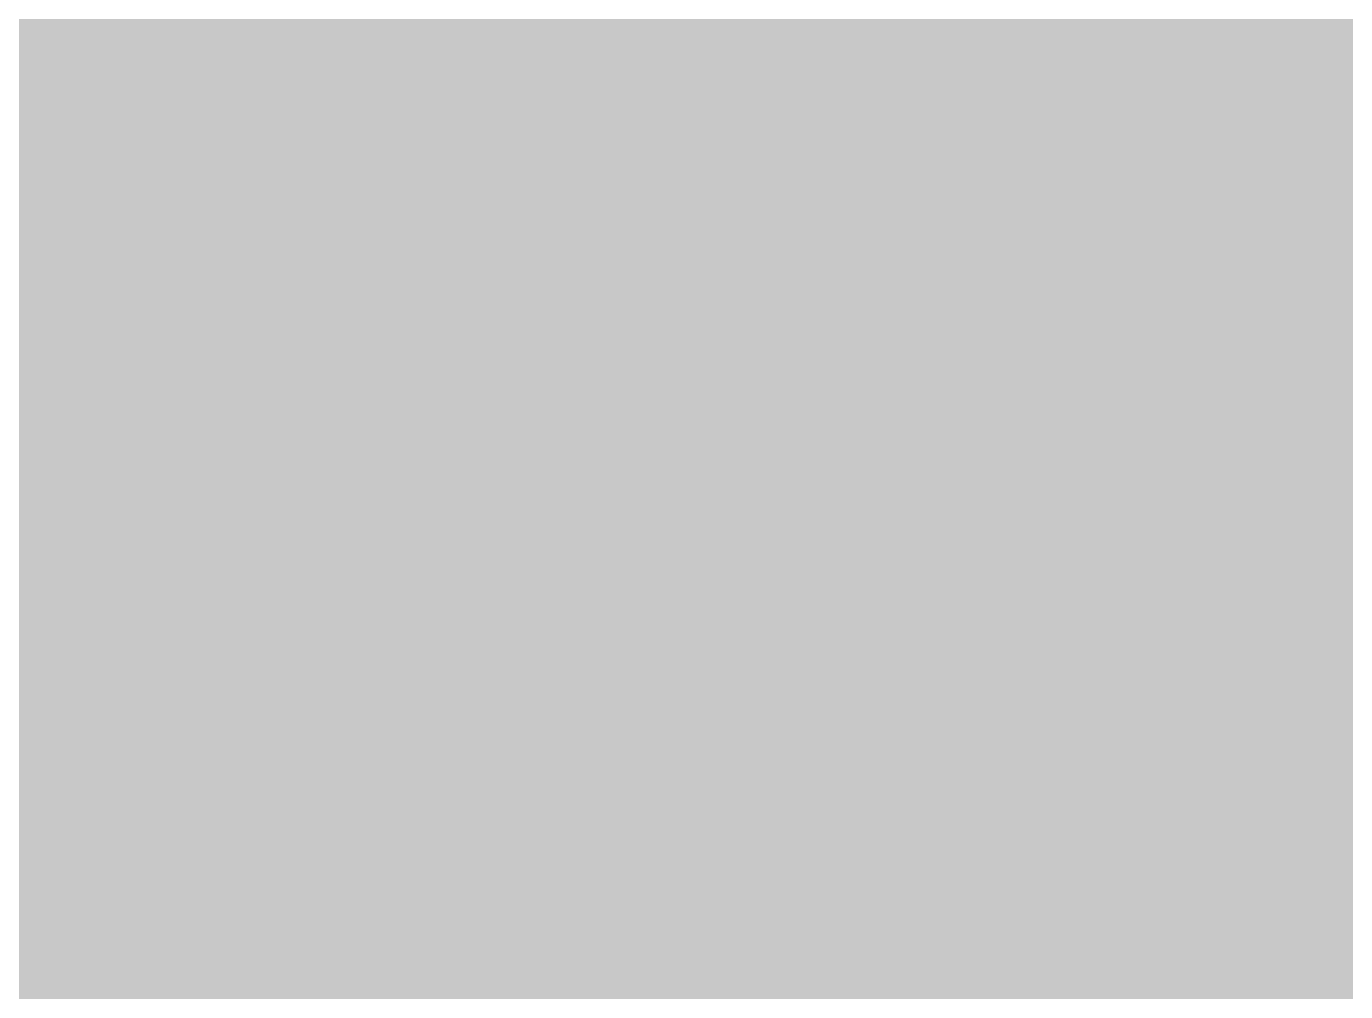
# Model space of a CAD drawing. Header units: inches. Extents: x 0 to 841, y 0 to 594.
# Drawn here: x 285.1802 to 285.6756, y 304.8258 to 305.188 of the extents above; entities that cross this region are included whole.
import ezdxf

# ---------------------------------------------------------------- set-up
doc = ezdxf.new("R2010")
doc.units = ezdxf.units.IN
doc.layers.add('Sheet', color=255, linetype='Continuous')

msp = doc.modelspace()

# ---------------------------------------------------------------- linework, layer by layer
at = {"layer": 'Sheet'}
for points in [[(350.00494, 319.99819, 0.7493, 0.7493, 0), (340.01122, 319.99819, 0.7493, 0.7493, 0), (340.01122, 304.99546, 0.7493, 0.7493, 0), (300.01386, 304.99546, 0.7493, 0.7493, 0), (285.01204, 304.99546, 0.7493, 0.7493, 0)], [(285.01204, 304.99546, 0.7493, 0.7493, 0), (285.01204, 309.99263, 0.7493, 0.7493, 0)], [(285.37137, 305.35481, 0.29972, 0.29972, 0), (285.3826, 305.33235, 0.29972, 0.29972, 0), (285.40505, 305.32112, 0.29972, 0.29972, 0), (285.41628, 305.29866, 0.29972, 0.29972, 0), (285.42751, 305.2762, 0.29972, 0.29972, 0), (285.44997, 305.25374, 0.29972, 0.29972, 0), (285.4612, 305.24251, 0.29972, 0.29972, 0), (285.47243, 305.22005, 0.29972, 0.29972, 0), (285.47243, 305.1976, 0.29972, 0.29972, 0), (285.48366, 305.17514, 0.29972, 0.29972, 0), (285.49489, 305.14145, 0.29972, 0.29972, 0), (285.50611, 305.11899, 0.29972, 0.29972, 0), (285.50611, 305.09653, 0.29972, 0.29972, 0), (285.50611, 305.07407, 0.29972, 0.29972, 0), (285.51734, 305.05161, 0.29972, 0.29972, 0), (285.51734, 305.01792, 0.29972, 0.29972, 0), (285.51734, 304.99546, 0.29972, 0.29972, 0)], [(285.37137, 305.35481, 0.29972, 0.29972, 0), (285.3826, 305.33235, 0.29972, 0.29972, 0), (285.40505, 305.32112, 0.29972, 0.29972, 0), (285.41628, 305.29866, 0.29972, 0.29972, 0), (285.42751, 305.2762, 0.29972, 0.29972, 0), (285.44997, 305.25374, 0.29972, 0.29972, 0), (285.4612, 305.24251, 0.29972, 0.29972, 0), (285.47243, 305.22005, 0.29972, 0.29972, 0), (285.47243, 305.1976, 0.29972, 0.29972, 0), (285.48366, 305.17514, 0.29972, 0.29972, 0), (285.49489, 305.14145, 0.29972, 0.29972, 0), (285.50611, 305.11899, 0.29972, 0.29972, 0), (285.50611, 305.09653, 0.29972, 0.29972, 0), (285.50611, 305.07407, 0.29972, 0.29972, 0), (285.51734, 305.05161, 0.29972, 0.29972, 0), (285.51734, 305.01792, 0.29972, 0.29972, 0), (285.51734, 304.99546, 0.29972, 0.29972, 0)], [(285.37137, 305.35481, 0.29972, 0.29972, 0), (285.3826, 305.33235, 0.29972, 0.29972, 0), (285.40505, 305.32112, 0.29972, 0.29972, 0), (285.41628, 305.29866, 0.29972, 0.29972, 0), (285.42751, 305.2762, 0.29972, 0.29972, 0), (285.44997, 305.25374, 0.29972, 0.29972, 0), (285.4612, 305.24251, 0.29972, 0.29972, 0), (285.47243, 305.22005, 0.29972, 0.29972, 0), (285.47243, 305.1976, 0.29972, 0.29972, 0), (285.48366, 305.17514, 0.29972, 0.29972, 0), (285.49489, 305.14145, 0.29972, 0.29972, 0), (285.50611, 305.11899, 0.29972, 0.29972, 0), (285.50611, 305.09653, 0.29972, 0.29972, 0), (285.50611, 305.07407, 0.29972, 0.29972, 0), (285.51734, 305.05161, 0.29972, 0.29972, 0), (285.51734, 305.01792, 0.29972, 0.29972, 0), (285.51734, 304.99546, 0.29972, 0.29972, 0)], [(285.37137, 305.35481, 0.29972, 0.29972, 0), (285.3826, 305.33235, 0.29972, 0.29972, 0), (285.40505, 305.32112, 0.29972, 0.29972, 0), (285.41628, 305.29866, 0.29972, 0.29972, 0), (285.42751, 305.2762, 0.29972, 0.29972, 0), (285.44997, 305.25374, 0.29972, 0.29972, 0), (285.4612, 305.24251, 0.29972, 0.29972, 0), (285.47243, 305.22005, 0.29972, 0.29972, 0), (285.47243, 305.1976, 0.29972, 0.29972, 0), (285.48366, 305.17514, 0.29972, 0.29972, 0), (285.49489, 305.14145, 0.29972, 0.29972, 0), (285.50611, 305.11899, 0.29972, 0.29972, 0), (285.50611, 305.09653, 0.29972, 0.29972, 0), (285.50611, 305.07407, 0.29972, 0.29972, 0), (285.51734, 305.05161, 0.29972, 0.29972, 0), (285.51734, 305.01792, 0.29972, 0.29972, 0), (285.51734, 304.99546, 0.29972, 0.29972, 0)], [(285.68578, 305.35481, 0.29972, 0.29972, 0), (285.69701, 305.32112, 0.29972, 0.29972, 0), (285.71946, 305.28743, 0.29972, 0.29972, 0), (285.73069, 305.25374, 0.29972, 0.29972, 0), (285.74192, 305.22005, 0.29972, 0.29972, 0), (285.75315, 305.18637, 0.29972, 0.29972, 0), (285.76438, 305.15268, 0.29972, 0.29972, 0), (285.76438, 305.10776, 0.29972, 0.29972, 0), (285.77561, 305.07407, 0.29972, 0.29972, 0), (285.77561, 305.02915, 0.29972, 0.29972, 0), (285.77561, 304.99546, 0.29972, 0.29972, 0)], [(285.68578, 305.35481, 0.29972, 0.29972, 0), (285.69701, 305.32112, 0.29972, 0.29972, 0), (285.71946, 305.28743, 0.29972, 0.29972, 0), (285.73069, 305.25374, 0.29972, 0.29972, 0), (285.74192, 305.22005, 0.29972, 0.29972, 0), (285.75315, 305.18637, 0.29972, 0.29972, 0), (285.76438, 305.15268, 0.29972, 0.29972, 0), (285.76438, 305.10776, 0.29972, 0.29972, 0), (285.77561, 305.07407, 0.29972, 0.29972, 0), (285.77561, 305.02915, 0.29972, 0.29972, 0), (285.77561, 304.99546, 0.29972, 0.29972, 0)], [(285.68578, 305.35481, 0.29972, 0.29972, 0), (285.69701, 305.32112, 0.29972, 0.29972, 0), (285.71946, 305.28743, 0.29972, 0.29972, 0), (285.73069, 305.25374, 0.29972, 0.29972, 0), (285.74192, 305.22005, 0.29972, 0.29972, 0), (285.75315, 305.18637, 0.29972, 0.29972, 0), (285.76438, 305.15268, 0.29972, 0.29972, 0), (285.76438, 305.10776, 0.29972, 0.29972, 0), (285.77561, 305.07407, 0.29972, 0.29972, 0), (285.77561, 305.02915, 0.29972, 0.29972, 0), (285.77561, 304.99546, 0.29972, 0.29972, 0)], [(285.68578, 305.35481, 0.29972, 0.29972, 0), (285.69701, 305.32112, 0.29972, 0.29972, 0), (285.71946, 305.28743, 0.29972, 0.29972, 0), (285.73069, 305.25374, 0.29972, 0.29972, 0), (285.74192, 305.22005, 0.29972, 0.29972, 0), (285.75315, 305.18637, 0.29972, 0.29972, 0), (285.76438, 305.15268, 0.29972, 0.29972, 0), (285.76438, 305.10776, 0.29972, 0.29972, 0), (285.77561, 305.07407, 0.29972, 0.29972, 0), (285.77561, 305.02915, 0.29972, 0.29972, 0), (285.77561, 304.99546, 0.29972, 0.29972, 0)], [(285.68578, 305.35481, 0.29972, 0.29972, 0), (285.69701, 305.32112, 0.29972, 0.29972, 0), (285.71946, 305.28743, 0.29972, 0.29972, 0), (285.73069, 305.25374, 0.29972, 0.29972, 0), (285.74192, 305.22005, 0.29972, 0.29972, 0), (285.75315, 305.18637, 0.29972, 0.29972, 0), (285.76438, 305.15268, 0.29972, 0.29972, 0), (285.76438, 305.10776, 0.29972, 0.29972, 0), (285.77561, 305.07407, 0.29972, 0.29972, 0), (285.77561, 305.02915, 0.29972, 0.29972, 0), (285.77561, 304.99546, 0.29972, 0.29972, 0)], [(285.68578, 305.35481, 0.29972, 0.29972, 0), (285.69701, 305.32112, 0.29972, 0.29972, 0), (285.71946, 305.28743, 0.29972, 0.29972, 0), (285.73069, 305.25374, 0.29972, 0.29972, 0), (285.74192, 305.22005, 0.29972, 0.29972, 0), (285.75315, 305.18637, 0.29972, 0.29972, 0), (285.76438, 305.15268, 0.29972, 0.29972, 0), (285.76438, 305.10776, 0.29972, 0.29972, 0), (285.77561, 305.07407, 0.29972, 0.29972, 0), (285.77561, 305.02915, 0.29972, 0.29972, 0), (285.77561, 304.99546, 0.29972, 0.29972, 0)], [(267.51741, 304.99546, 0.7493, 0.7493, 0), (285.01204, 304.99546, 0.7493, 0.7493, 0)], [(285.01204, 304.99546, 0.7493, 0.7493, 0), (285.01204, 299.49297, 0.7493, 0.7493, 0)], [(285.4612, 305.24251, 0.09906, 0.09906, 0), (285.47243, 305.22005, 0.09906, 0.09906, 0), (285.47243, 305.1976, 0.09906, 0.09906, 0), (285.48366, 305.17514, 0.09906, 0.09906, 0), (285.49489, 305.14145, 0.09906, 0.09906, 0), (285.50611, 305.11899, 0.09906, 0.09906, 0), (285.50611, 305.09653, 0.09906, 0.09906, 0), (285.50611, 305.07407, 0.09906, 0.09906, 0), (285.51734, 305.05161, 0.09906, 0.09906, 0), (285.51734, 305.01792, 0.09906, 0.09906, 0), (285.51734, 304.99546, 0.09906, 0.09906, 0)], [(285.4612, 305.24251, 0.09906, 0.09906, 0), (285.47243, 305.22005, 0.09906, 0.09906, 0), (285.47243, 305.1976, 0.09906, 0.09906, 0), (285.48366, 305.17514, 0.09906, 0.09906, 0), (285.49489, 305.14145, 0.09906, 0.09906, 0), (285.50611, 305.11899, 0.09906, 0.09906, 0), (285.50611, 305.09653, 0.09906, 0.09906, 0), (285.50611, 305.07407, 0.09906, 0.09906, 0), (285.51734, 305.05161, 0.09906, 0.09906, 0), (285.51734, 305.01792, 0.09906, 0.09906, 0), (285.51734, 304.99546, 0.09906, 0.09906, 0)], [(285.4612, 305.24251, 0.09906, 0.09906, 0), (285.47243, 305.22005, 0.09906, 0.09906, 0), (285.47243, 305.1976, 0.09906, 0.09906, 0), (285.48366, 305.17514, 0.09906, 0.09906, 0), (285.49489, 305.14145, 0.09906, 0.09906, 0), (285.50611, 305.11899, 0.09906, 0.09906, 0), (285.50611, 305.09653, 0.09906, 0.09906, 0), (285.50611, 305.07407, 0.09906, 0.09906, 0), (285.51734, 305.05161, 0.09906, 0.09906, 0), (285.51734, 305.01792, 0.09906, 0.09906, 0), (285.51734, 304.99546, 0.09906, 0.09906, 0)], [(285.4612, 305.24251, 0.09906, 0.09906, 0), (285.47243, 305.22005, 0.09906, 0.09906, 0), (285.47243, 305.1976, 0.09906, 0.09906, 0), (285.48366, 305.17514, 0.09906, 0.09906, 0), (285.49489, 305.14145, 0.09906, 0.09906, 0), (285.50611, 305.11899, 0.09906, 0.09906, 0), (285.50611, 305.09653, 0.09906, 0.09906, 0), (285.50611, 305.07407, 0.09906, 0.09906, 0), (285.51734, 305.05161, 0.09906, 0.09906, 0), (285.51734, 305.01792, 0.09906, 0.09906, 0), (285.51734, 304.99546, 0.09906, 0.09906, 0)], [(285.51734, 304.99546, 0.29972, 0.29972, 0), (285.51734, 304.973, 0.29972, 0.29972, 0), (285.51734, 304.93932, 0.29972, 0.29972, 0), (285.50611, 304.91686, 0.29972, 0.29972, 0), (285.50611, 304.8944, 0.29972, 0.29972, 0), (285.50611, 304.87194, 0.29972, 0.29972, 0), (285.49489, 304.84948, 0.29972, 0.29972, 0), (285.48366, 304.81579, 0.29972, 0.29972, 0), (285.47243, 304.79333, 0.29972, 0.29972, 0), (285.47243, 304.77087, 0.29972, 0.29972, 0), (285.4612, 304.74841, 0.29972, 0.29972, 0), (285.44997, 304.73718, 0.29972, 0.29972, 0), (285.42751, 304.71472, 0.29972, 0.29972, 0), (285.41628, 304.69226, 0.29972, 0.29972, 0), (285.40505, 304.66981, 0.29972, 0.29972, 0)], [(285.51734, 304.99546, 0.29972, 0.29972, 0), (285.51734, 304.973, 0.29972, 0.29972, 0), (285.51734, 304.93932, 0.29972, 0.29972, 0), (285.50611, 304.91686, 0.29972, 0.29972, 0), (285.50611, 304.8944, 0.29972, 0.29972, 0), (285.50611, 304.87194, 0.29972, 0.29972, 0), (285.49489, 304.84948, 0.29972, 0.29972, 0), (285.48366, 304.81579, 0.29972, 0.29972, 0), (285.47243, 304.79333, 0.29972, 0.29972, 0), (285.47243, 304.77087, 0.29972, 0.29972, 0), (285.4612, 304.74841, 0.29972, 0.29972, 0), (285.44997, 304.73718, 0.29972, 0.29972, 0), (285.42751, 304.71472, 0.29972, 0.29972, 0), (285.41628, 304.69226, 0.29972, 0.29972, 0), (285.40505, 304.66981, 0.29972, 0.29972, 0)], [(285.51734, 304.99546, 0.29972, 0.29972, 0), (285.51734, 304.973, 0.29972, 0.29972, 0), (285.51734, 304.93932, 0.29972, 0.29972, 0), (285.50611, 304.91686, 0.29972, 0.29972, 0), (285.50611, 304.8944, 0.29972, 0.29972, 0), (285.50611, 304.87194, 0.29972, 0.29972, 0), (285.49489, 304.84948, 0.29972, 0.29972, 0), (285.48366, 304.81579, 0.29972, 0.29972, 0), (285.47243, 304.79333, 0.29972, 0.29972, 0), (285.47243, 304.77087, 0.29972, 0.29972, 0), (285.4612, 304.74841, 0.29972, 0.29972, 0), (285.44997, 304.73718, 0.29972, 0.29972, 0), (285.42751, 304.71472, 0.29972, 0.29972, 0), (285.41628, 304.69226, 0.29972, 0.29972, 0), (285.40505, 304.66981, 0.29972, 0.29972, 0)], [(285.51734, 304.99546, 0.29972, 0.29972, 0), (285.51734, 304.973, 0.29972, 0.29972, 0), (285.51734, 304.93932, 0.29972, 0.29972, 0), (285.50611, 304.91686, 0.29972, 0.29972, 0), (285.50611, 304.8944, 0.29972, 0.29972, 0), (285.50611, 304.87194, 0.29972, 0.29972, 0), (285.49489, 304.84948, 0.29972, 0.29972, 0), (285.48366, 304.81579, 0.29972, 0.29972, 0), (285.47243, 304.79333, 0.29972, 0.29972, 0), (285.47243, 304.77087, 0.29972, 0.29972, 0), (285.4612, 304.74841, 0.29972, 0.29972, 0), (285.44997, 304.73718, 0.29972, 0.29972, 0), (285.42751, 304.71472, 0.29972, 0.29972, 0), (285.41628, 304.69226, 0.29972, 0.29972, 0), (285.40505, 304.66981, 0.29972, 0.29972, 0)], [(285.51734, 304.99546, 0.29972, 0.29972, 0), (285.51734, 304.99546, 0.29972, 0.29972, 0), (285.51734, 304.99546, 0.29972, 0.29972, 0), (285.51734, 304.99546, 0.29972, 0.29972, 0), (285.51734, 304.99546, 0.29972, 0.29972, 0), (285.51734, 304.99546, 0.29972, 0.29972, 0), (285.51734, 304.99546, 0.29972, 0.29972, 0), (285.51734, 304.99546, 0.29972, 0.29972, 0), (285.51734, 304.99546, 0.29972, 0.29972, 0), (285.51734, 304.99546, 0.29972, 0.29972, 0), (285.51734, 304.99546, 0.29972, 0.29972, 0), (285.51734, 304.99546, 0.29972, 0.29972, 0), (285.51734, 304.99546, 0.29972, 0.29972, 0), (285.51734, 304.99546, 0.29972, 0.29972, 0), (285.51734, 304.99546, 0.29972, 0.29972, 0), (285.51734, 304.99546, 0.29972, 0.29972, 0), (285.51734, 304.99546, 0.29972, 0.29972, 0), (285.51734, 304.99546, 0.29972, 0.29972, 0), (285.51734, 304.99546, 0.29972, 0.29972, 0), (285.51734, 304.99546, 0.29972, 0.29972, 0), (285.51734, 304.99546, 0.29972, 0.29972, 0), (285.51734, 304.99546, 0.29972, 0.29972, 0), (285.51734, 304.99546, 0.29972, 0.29972, 0), (285.51734, 304.99546, 0.29972, 0.29972, 0), (285.51734, 304.99546, 0.29972, 0.29972, 0), (285.51734, 304.99546, 0.29972, 0.29972, 0), (285.51734, 304.99546, 0.29972, 0.29972, 0), (285.51734, 304.99546, 0.29972, 0.29972, 0), (285.51734, 304.99546, 0.29972, 0.29972, 0), (285.51734, 304.99546, 0.29972, 0.29972, 0), (285.51734, 304.99546, 0.29972, 0.29972, 0), (285.51734, 304.99546, 0.29972, 0.29972, 0), (285.51734, 304.99546, 0.29972, 0.29972, 0)], [(285.51734, 304.99546, 0.29972, 0.29972, 0), (285.51734, 304.99546, 0.29972, 0.29972, 0)], [(285.51734, 304.99546, 0.29972, 0.29972, 0), (285.51734, 304.99546, 0.29972, 0.29972, 0), (285.51734, 304.99546, 0.29972, 0.29972, 0), (285.51734, 304.99546, 0.29972, 0.29972, 0), (285.51734, 304.99546, 0.29972, 0.29972, 0), (285.51734, 304.99546, 0.29972, 0.29972, 0), (285.51734, 304.99546, 0.29972, 0.29972, 0), (285.51734, 304.99546, 0.29972, 0.29972, 0), (285.51734, 304.99546, 0.29972, 0.29972, 0), (285.51734, 304.99546, 0.29972, 0.29972, 0), (285.51734, 304.99546, 0.29972, 0.29972, 0), (285.51734, 304.99546, 0.29972, 0.29972, 0), (285.51734, 304.99546, 0.29972, 0.29972, 0), (285.51734, 304.99546, 0.29972, 0.29972, 0), (285.51734, 304.99546, 0.29972, 0.29972, 0), (285.51734, 304.99546, 0.29972, 0.29972, 0), (285.51734, 304.99546, 0.29972, 0.29972, 0), (285.51734, 304.99546, 0.29972, 0.29972, 0), (285.51734, 304.99546, 0.29972, 0.29972, 0), (285.51734, 304.99546, 0.29972, 0.29972, 0), (285.51734, 304.99546, 0.29972, 0.29972, 0), (285.51734, 304.99546, 0.29972, 0.29972, 0), (285.51734, 304.99546, 0.29972, 0.29972, 0), (285.51734, 304.99546, 0.29972, 0.29972, 0), (285.51734, 304.99546, 0.29972, 0.29972, 0), (285.51734, 304.99546, 0.29972, 0.29972, 0), (285.51734, 304.99546, 0.29972, 0.29972, 0), (285.51734, 304.99546, 0.29972, 0.29972, 0), (285.51734, 304.99546, 0.29972, 0.29972, 0), (285.51734, 304.99546, 0.29972, 0.29972, 0), (285.51734, 304.99546, 0.29972, 0.29972, 0), (285.51734, 304.99546, 0.29972, 0.29972, 0), (285.51734, 304.99546, 0.29972, 0.29972, 0)], [(285.51734, 304.99546, 0.29972, 0.29972, 0), (285.51734, 304.99546, 0.29972, 0.29972, 0)], [(285.51734, 304.99546, 0.29972, 0.29972, 0), (285.51734, 304.99546, 0.29972, 0.29972, 0), (285.51734, 304.99546, 0.29972, 0.29972, 0), (285.51734, 304.99546, 0.29972, 0.29972, 0), (285.51734, 304.99546, 0.29972, 0.29972, 0), (285.51734, 304.99546, 0.29972, 0.29972, 0), (285.51734, 304.99546, 0.29972, 0.29972, 0), (285.51734, 304.99546, 0.29972, 0.29972, 0), (285.51734, 304.99546, 0.29972, 0.29972, 0), (285.51734, 304.99546, 0.29972, 0.29972, 0), (285.51734, 304.99546, 0.29972, 0.29972, 0), (285.51734, 304.99546, 0.29972, 0.29972, 0), (285.51734, 304.99546, 0.29972, 0.29972, 0), (285.51734, 304.99546, 0.29972, 0.29972, 0), (285.51734, 304.99546, 0.29972, 0.29972, 0), (285.51734, 304.99546, 0.29972, 0.29972, 0), (285.51734, 304.99546, 0.29972, 0.29972, 0), (285.51734, 304.99546, 0.29972, 0.29972, 0), (285.51734, 304.99546, 0.29972, 0.29972, 0), (285.51734, 304.99546, 0.29972, 0.29972, 0), (285.51734, 304.99546, 0.29972, 0.29972, 0), (285.51734, 304.99546, 0.29972, 0.29972, 0), (285.51734, 304.99546, 0.29972, 0.29972, 0), (285.51734, 304.99546, 0.29972, 0.29972, 0), (285.51734, 304.99546, 0.29972, 0.29972, 0), (285.51734, 304.99546, 0.29972, 0.29972, 0), (285.51734, 304.99546, 0.29972, 0.29972, 0), (285.51734, 304.99546, 0.29972, 0.29972, 0), (285.51734, 304.99546, 0.29972, 0.29972, 0), (285.51734, 304.99546, 0.29972, 0.29972, 0), (285.51734, 304.99546, 0.29972, 0.29972, 0), (285.51734, 304.99546, 0.29972, 0.29972, 0), (285.51734, 304.99546, 0.29972, 0.29972, 0)], [(285.51734, 304.99546, 0.29972, 0.29972, 0), (285.51734, 304.99546, 0.29972, 0.29972, 0)], [(285.51734, 304.99546, 0.29972, 0.29972, 0), (285.51734, 304.99546, 0.29972, 0.29972, 0), (285.51734, 304.99546, 0.29972, 0.29972, 0), (285.51734, 304.99546, 0.29972, 0.29972, 0), (285.51734, 304.99546, 0.29972, 0.29972, 0), (285.51734, 304.99546, 0.29972, 0.29972, 0), (285.51734, 304.99546, 0.29972, 0.29972, 0), (285.51734, 304.99546, 0.29972, 0.29972, 0), (285.51734, 304.99546, 0.29972, 0.29972, 0), (285.51734, 304.99546, 0.29972, 0.29972, 0), (285.51734, 304.99546, 0.29972, 0.29972, 0), (285.51734, 304.99546, 0.29972, 0.29972, 0), (285.51734, 304.99546, 0.29972, 0.29972, 0), (285.51734, 304.99546, 0.29972, 0.29972, 0), (285.51734, 304.99546, 0.29972, 0.29972, 0), (285.51734, 304.99546, 0.29972, 0.29972, 0), (285.51734, 304.99546, 0.29972, 0.29972, 0), (285.51734, 304.99546, 0.29972, 0.29972, 0), (285.51734, 304.99546, 0.29972, 0.29972, 0), (285.51734, 304.99546, 0.29972, 0.29972, 0), (285.51734, 304.99546, 0.29972, 0.29972, 0), (285.51734, 304.99546, 0.29972, 0.29972, 0), (285.51734, 304.99546, 0.29972, 0.29972, 0), (285.51734, 304.99546, 0.29972, 0.29972, 0), (285.51734, 304.99546, 0.29972, 0.29972, 0), (285.51734, 304.99546, 0.29972, 0.29972, 0), (285.51734, 304.99546, 0.29972, 0.29972, 0), (285.51734, 304.99546, 0.29972, 0.29972, 0), (285.51734, 304.99546, 0.29972, 0.29972, 0), (285.51734, 304.99546, 0.29972, 0.29972, 0), (285.51734, 304.99546, 0.29972, 0.29972, 0), (285.51734, 304.99546, 0.29972, 0.29972, 0), (285.51734, 304.99546, 0.29972, 0.29972, 0)], [(285.51734, 304.99546, 0.29972, 0.29972, 0), (285.51734, 304.99546, 0.29972, 0.29972, 0)], [(285.77561, 304.99546, 0.29972, 0.29972, 0), (285.77561, 304.95054, 0.29972, 0.29972, 0), (285.77561, 304.91686, 0.29972, 0.29972, 0), (285.76438, 304.88317, 0.29972, 0.29972, 0), (285.76438, 304.83825, 0.29972, 0.29972, 0), (285.75315, 304.80456, 0.29972, 0.29972, 0), (285.74192, 304.77087, 0.29972, 0.29972, 0), (285.73069, 304.72595, 0.29972, 0.29972, 0), (285.71946, 304.69226, 0.29972, 0.29972, 0), (285.69701, 304.65858, 0.29972, 0.29972, 0)], [(285.77561, 304.99546, 0.29972, 0.29972, 0), (285.77561, 304.95054, 0.29972, 0.29972, 0), (285.77561, 304.91686, 0.29972, 0.29972, 0), (285.76438, 304.88317, 0.29972, 0.29972, 0), (285.76438, 304.83825, 0.29972, 0.29972, 0), (285.75315, 304.80456, 0.29972, 0.29972, 0), (285.74192, 304.77087, 0.29972, 0.29972, 0), (285.73069, 304.72595, 0.29972, 0.29972, 0), (285.71946, 304.69226, 0.29972, 0.29972, 0), (285.69701, 304.65858, 0.29972, 0.29972, 0)], [(285.77561, 304.99546, 0.29972, 0.29972, 0), (285.77561, 304.95054, 0.29972, 0.29972, 0), (285.77561, 304.91686, 0.29972, 0.29972, 0), (285.76438, 304.88317, 0.29972, 0.29972, 0), (285.76438, 304.83825, 0.29972, 0.29972, 0), (285.75315, 304.80456, 0.29972, 0.29972, 0), (285.74192, 304.77087, 0.29972, 0.29972, 0), (285.73069, 304.72595, 0.29972, 0.29972, 0), (285.71946, 304.69226, 0.29972, 0.29972, 0), (285.69701, 304.65858, 0.29972, 0.29972, 0)], [(285.77561, 304.99546, 0.29972, 0.29972, 0), (285.77561, 304.95054, 0.29972, 0.29972, 0), (285.77561, 304.91686, 0.29972, 0.29972, 0), (285.76438, 304.88317, 0.29972, 0.29972, 0), (285.76438, 304.83825, 0.29972, 0.29972, 0), (285.75315, 304.80456, 0.29972, 0.29972, 0), (285.74192, 304.77087, 0.29972, 0.29972, 0), (285.73069, 304.72595, 0.29972, 0.29972, 0), (285.71946, 304.69226, 0.29972, 0.29972, 0), (285.69701, 304.65858, 0.29972, 0.29972, 0)], [(285.77561, 304.99546, 0.29972, 0.29972, 0), (285.77561, 304.95054, 0.29972, 0.29972, 0), (285.77561, 304.91686, 0.29972, 0.29972, 0), (285.76438, 304.88317, 0.29972, 0.29972, 0), (285.76438, 304.83825, 0.29972, 0.29972, 0), (285.75315, 304.80456, 0.29972, 0.29972, 0), (285.74192, 304.77087, 0.29972, 0.29972, 0), (285.73069, 304.72595, 0.29972, 0.29972, 0), (285.71946, 304.69226, 0.29972, 0.29972, 0), (285.69701, 304.65858, 0.29972, 0.29972, 0)], [(285.77561, 304.99546, 0.29972, 0.29972, 0), (285.77561, 304.95054, 0.29972, 0.29972, 0), (285.77561, 304.91686, 0.29972, 0.29972, 0), (285.76438, 304.88317, 0.29972, 0.29972, 0), (285.76438, 304.83825, 0.29972, 0.29972, 0), (285.75315, 304.80456, 0.29972, 0.29972, 0), (285.74192, 304.77087, 0.29972, 0.29972, 0), (285.73069, 304.72595, 0.29972, 0.29972, 0), (285.71946, 304.69226, 0.29972, 0.29972, 0), (285.69701, 304.65858, 0.29972, 0.29972, 0)], [(285.77561, 304.99546, 0.29972, 0.29972, 0), (285.77561, 304.99546, 0.29972, 0.29972, 0), (285.77561, 304.99546, 0.29972, 0.29972, 0), (285.77561, 304.99546, 0.29972, 0.29972, 0), (285.77561, 304.99546, 0.29972, 0.29972, 0), (285.77561, 304.99546, 0.29972, 0.29972, 0), (285.77561, 304.99546, 0.29972, 0.29972, 0), (285.77561, 304.99546, 0.29972, 0.29972, 0), (285.77561, 304.99546, 0.29972, 0.29972, 0), (285.77561, 304.99546, 0.29972, 0.29972, 0), (285.77561, 304.99546, 0.29972, 0.29972, 0), (285.77561, 304.99546, 0.29972, 0.29972, 0), (285.77561, 304.99546, 0.29972, 0.29972, 0), (285.77561, 304.99546, 0.29972, 0.29972, 0), (285.77561, 304.99546, 0.29972, 0.29972, 0), (285.77561, 304.99546, 0.29972, 0.29972, 0), (285.77561, 304.99546, 0.29972, 0.29972, 0), (285.77561, 304.99546, 0.29972, 0.29972, 0), (285.77561, 304.99546, 0.29972, 0.29972, 0), (285.77561, 304.99546, 0.29972, 0.29972, 0), (285.77561, 304.99546, 0.29972, 0.29972, 0), (285.77561, 304.99546, 0.29972, 0.29972, 0), (285.77561, 304.99546, 0.29972, 0.29972, 0), (285.77561, 304.99546, 0.29972, 0.29972, 0), (285.77561, 304.99546, 0.29972, 0.29972, 0), (285.77561, 304.99546, 0.29972, 0.29972, 0), (285.77561, 304.99546, 0.29972, 0.29972, 0), (285.77561, 304.99546, 0.29972, 0.29972, 0), (285.77561, 304.99546, 0.29972, 0.29972, 0), (285.77561, 304.99546, 0.29972, 0.29972, 0), (285.77561, 304.99546, 0.29972, 0.29972, 0), (285.77561, 304.99546, 0.29972, 0.29972, 0), (285.77561, 304.99546, 0.29972, 0.29972, 0)], [(285.77561, 304.99546, 0.29972, 0.29972, 0), (285.77561, 304.99546, 0.29972, 0.29972, 0)], [(285.77561, 304.99546, 0.29972, 0.29972, 0), (285.77561, 304.99546, 0.29972, 0.29972, 0), (285.77561, 304.99546, 0.29972, 0.29972, 0), (285.77561, 304.99546, 0.29972, 0.29972, 0), (285.77561, 304.99546, 0.29972, 0.29972, 0), (285.77561, 304.99546, 0.29972, 0.29972, 0), (285.77561, 304.99546, 0.29972, 0.29972, 0), (285.77561, 304.99546, 0.29972, 0.29972, 0), (285.77561, 304.99546, 0.29972, 0.29972, 0), (285.77561, 304.99546, 0.29972, 0.29972, 0), (285.77561, 304.99546, 0.29972, 0.29972, 0), (285.77561, 304.99546, 0.29972, 0.29972, 0), (285.77561, 304.99546, 0.29972, 0.29972, 0), (285.77561, 304.99546, 0.29972, 0.29972, 0), (285.77561, 304.99546, 0.29972, 0.29972, 0), (285.77561, 304.99546, 0.29972, 0.29972, 0), (285.77561, 304.99546, 0.29972, 0.29972, 0), (285.77561, 304.99546, 0.29972, 0.29972, 0), (285.77561, 304.99546, 0.29972, 0.29972, 0), (285.77561, 304.99546, 0.29972, 0.29972, 0), (285.77561, 304.99546, 0.29972, 0.29972, 0), (285.77561, 304.99546, 0.29972, 0.29972, 0), (285.77561, 304.99546, 0.29972, 0.29972, 0), (285.77561, 304.99546, 0.29972, 0.29972, 0), (285.77561, 304.99546, 0.29972, 0.29972, 0), (285.77561, 304.99546, 0.29972, 0.29972, 0), (285.77561, 304.99546, 0.29972, 0.29972, 0), (285.77561, 304.99546, 0.29972, 0.29972, 0), (285.77561, 304.99546, 0.29972, 0.29972, 0), (285.77561, 304.99546, 0.29972, 0.29972, 0), (285.77561, 304.99546, 0.29972, 0.29972, 0), (285.77561, 304.99546, 0.29972, 0.29972, 0), (285.77561, 304.99546, 0.29972, 0.29972, 0)], [(285.77561, 304.99546, 0.29972, 0.29972, 0), (285.77561, 304.99546, 0.29972, 0.29972, 0)], [(285.77561, 304.99546, 0.29972, 0.29972, 0), (285.77561, 304.99546, 0.29972, 0.29972, 0), (285.77561, 304.99546, 0.29972, 0.29972, 0), (285.77561, 304.99546, 0.29972, 0.29972, 0), (285.77561, 304.99546, 0.29972, 0.29972, 0), (285.77561, 304.99546, 0.29972, 0.29972, 0), (285.77561, 304.99546, 0.29972, 0.29972, 0), (285.77561, 304.99546, 0.29972, 0.29972, 0), (285.77561, 304.99546, 0.29972, 0.29972, 0), (285.77561, 304.99546, 0.29972, 0.29972, 0), (285.77561, 304.99546, 0.29972, 0.29972, 0), (285.77561, 304.99546, 0.29972, 0.29972, 0), (285.77561, 304.99546, 0.29972, 0.29972, 0), (285.77561, 304.99546, 0.29972, 0.29972, 0), (285.77561, 304.99546, 0.29972, 0.29972, 0), (285.77561, 304.99546, 0.29972, 0.29972, 0), (285.77561, 304.99546, 0.29972, 0.29972, 0), (285.77561, 304.99546, 0.29972, 0.29972, 0), (285.77561, 304.99546, 0.29972, 0.29972, 0), (285.77561, 304.99546, 0.29972, 0.29972, 0), (285.77561, 304.99546, 0.29972, 0.29972, 0), (285.77561, 304.99546, 0.29972, 0.29972, 0), (285.77561, 304.99546, 0.29972, 0.29972, 0), (285.77561, 304.99546, 0.29972, 0.29972, 0), (285.77561, 304.99546, 0.29972, 0.29972, 0), (285.77561, 304.99546, 0.29972, 0.29972, 0), (285.77561, 304.99546, 0.29972, 0.29972, 0), (285.77561, 304.99546, 0.29972, 0.29972, 0), (285.77561, 304.99546, 0.29972, 0.29972, 0), (285.77561, 304.99546, 0.29972, 0.29972, 0), (285.77561, 304.99546, 0.29972, 0.29972, 0), (285.77561, 304.99546, 0.29972, 0.29972, 0), (285.77561, 304.99546, 0.29972, 0.29972, 0)], [(285.77561, 304.99546, 0.29972, 0.29972, 0), (285.77561, 304.99546, 0.29972, 0.29972, 0)], [(285.77561, 304.99546, 0.29972, 0.29972, 0), (285.77561, 304.99546, 0.29972, 0.29972, 0), (285.77561, 304.99546, 0.29972, 0.29972, 0), (285.77561, 304.99546, 0.29972, 0.29972, 0), (285.77561, 304.99546, 0.29972, 0.29972, 0), (285.77561, 304.99546, 0.29972, 0.29972, 0), (285.77561, 304.99546, 0.29972, 0.29972, 0), (285.77561, 304.99546, 0.29972, 0.29972, 0), (285.77561, 304.99546, 0.29972, 0.29972, 0), (285.77561, 304.99546, 0.29972, 0.29972, 0), (285.77561, 304.99546, 0.29972, 0.29972, 0), (285.77561, 304.99546, 0.29972, 0.29972, 0), (285.77561, 304.99546, 0.29972, 0.29972, 0), (285.77561, 304.99546, 0.29972, 0.29972, 0), (285.77561, 304.99546, 0.29972, 0.29972, 0), (285.77561, 304.99546, 0.29972, 0.29972, 0), (285.77561, 304.99546, 0.29972, 0.29972, 0), (285.77561, 304.99546, 0.29972, 0.29972, 0), (285.77561, 304.99546, 0.29972, 0.29972, 0), (285.77561, 304.99546, 0.29972, 0.29972, 0), (285.77561, 304.99546, 0.29972, 0.29972, 0), (285.77561, 304.99546, 0.29972, 0.29972, 0), (285.77561, 304.99546, 0.29972, 0.29972, 0), (285.77561, 304.99546, 0.29972, 0.29972, 0), (285.77561, 304.99546, 0.29972, 0.29972, 0), (285.77561, 304.99546, 0.29972, 0.29972, 0), (285.77561, 304.99546, 0.29972, 0.29972, 0), (285.77561, 304.99546, 0.29972, 0.29972, 0), (285.77561, 304.99546, 0.29972, 0.29972, 0), (285.77561, 304.99546, 0.29972, 0.29972, 0), (285.77561, 304.99546, 0.29972, 0.29972, 0), (285.77561, 304.99546, 0.29972, 0.29972, 0), (285.77561, 304.99546, 0.29972, 0.29972, 0)], [(285.77561, 304.99546, 0.29972, 0.29972, 0), (285.77561, 304.99546, 0.29972, 0.29972, 0)], [(285.77561, 304.99546, 0.29972, 0.29972, 0), (285.77561, 304.99546, 0.29972, 0.29972, 0), (285.77561, 304.99546, 0.29972, 0.29972, 0), (285.77561, 304.99546, 0.29972, 0.29972, 0), (285.77561, 304.99546, 0.29972, 0.29972, 0), (285.77561, 304.99546, 0.29972, 0.29972, 0), (285.77561, 304.99546, 0.29972, 0.29972, 0), (285.77561, 304.99546, 0.29972, 0.29972, 0), (285.77561, 304.99546, 0.29972, 0.29972, 0), (285.77561, 304.99546, 0.29972, 0.29972, 0), (285.77561, 304.99546, 0.29972, 0.29972, 0), (285.77561, 304.99546, 0.29972, 0.29972, 0), (285.77561, 304.99546, 0.29972, 0.29972, 0), (285.77561, 304.99546, 0.29972, 0.29972, 0), (285.77561, 304.99546, 0.29972, 0.29972, 0), (285.77561, 304.99546, 0.29972, 0.29972, 0), (285.77561, 304.99546, 0.29972, 0.29972, 0), (285.77561, 304.99546, 0.29972, 0.29972, 0), (285.77561, 304.99546, 0.29972, 0.29972, 0), (285.77561, 304.99546, 0.29972, 0.29972, 0), (285.77561, 304.99546, 0.29972, 0.29972, 0), (285.77561, 304.99546, 0.29972, 0.29972, 0), (285.77561, 304.99546, 0.29972, 0.29972, 0), (285.77561, 304.99546, 0.29972, 0.29972, 0), (285.77561, 304.99546, 0.29972, 0.29972, 0), (285.77561, 304.99546, 0.29972, 0.29972, 0), (285.77561, 304.99546, 0.29972, 0.29972, 0), (285.77561, 304.99546, 0.29972, 0.29972, 0), (285.77561, 304.99546, 0.29972, 0.29972, 0), (285.77561, 304.99546, 0.29972, 0.29972, 0), (285.77561, 304.99546, 0.29972, 0.29972, 0), (285.77561, 304.99546, 0.29972, 0.29972, 0), (285.77561, 304.99546, 0.29972, 0.29972, 0)], [(285.77561, 304.99546, 0.29972, 0.29972, 0), (285.77561, 304.99546, 0.29972, 0.29972, 0)], [(285.77561, 304.99546, 0.29972, 0.29972, 0), (285.77561, 304.99546, 0.29972, 0.29972, 0), (285.77561, 304.99546, 0.29972, 0.29972, 0), (285.77561, 304.99546, 0.29972, 0.29972, 0), (285.77561, 304.99546, 0.29972, 0.29972, 0), (285.77561, 304.99546, 0.29972, 0.29972, 0), (285.77561, 304.99546, 0.29972, 0.29972, 0), (285.77561, 304.99546, 0.29972, 0.29972, 0), (285.77561, 304.99546, 0.29972, 0.29972, 0), (285.77561, 304.99546, 0.29972, 0.29972, 0), (285.77561, 304.99546, 0.29972, 0.29972, 0), (285.77561, 304.99546, 0.29972, 0.29972, 0), (285.77561, 304.99546, 0.29972, 0.29972, 0), (285.77561, 304.99546, 0.29972, 0.29972, 0), (285.77561, 304.99546, 0.29972, 0.29972, 0), (285.77561, 304.99546, 0.29972, 0.29972, 0), (285.77561, 304.99546, 0.29972, 0.29972, 0), (285.77561, 304.99546, 0.29972, 0.29972, 0), (285.77561, 304.99546, 0.29972, 0.29972, 0), (285.77561, 304.99546, 0.29972, 0.29972, 0), (285.77561, 304.99546, 0.29972, 0.29972, 0), (285.77561, 304.99546, 0.29972, 0.29972, 0), (285.77561, 304.99546, 0.29972, 0.29972, 0), (285.77561, 304.99546, 0.29972, 0.29972, 0), (285.77561, 304.99546, 0.29972, 0.29972, 0), (285.77561, 304.99546, 0.29972, 0.29972, 0), (285.77561, 304.99546, 0.29972, 0.29972, 0), (285.77561, 304.99546, 0.29972, 0.29972, 0), (285.77561, 304.99546, 0.29972, 0.29972, 0), (285.77561, 304.99546, 0.29972, 0.29972, 0), (285.77561, 304.99546, 0.29972, 0.29972, 0), (285.77561, 304.99546, 0.29972, 0.29972, 0), (285.77561, 304.99546, 0.29972, 0.29972, 0)], [(285.77561, 304.99546, 0.29972, 0.29972, 0), (285.77561, 304.99546, 0.29972, 0.29972, 0)], [(285.51734, 304.99546, 0.09906, 0.09906, 0), (285.51734, 304.973, 0.09906, 0.09906, 0), (285.51734, 304.93932, 0.09906, 0.09906, 0), (285.50611, 304.91686, 0.09906, 0.09906, 0), (285.50611, 304.8944, 0.09906, 0.09906, 0), (285.50611, 304.87194, 0.09906, 0.09906, 0), (285.49489, 304.84948, 0.09906, 0.09906, 0), (285.48366, 304.81579, 0.09906, 0.09906, 0), (285.47243, 304.79333, 0.09906, 0.09906, 0), (285.47243, 304.77087, 0.09906, 0.09906, 0)], [(285.51734, 304.99546, 0.09906, 0.09906, 0), (285.51734, 304.973, 0.09906, 0.09906, 0), (285.51734, 304.93932, 0.09906, 0.09906, 0), (285.50611, 304.91686, 0.09906, 0.09906, 0), (285.50611, 304.8944, 0.09906, 0.09906, 0), (285.50611, 304.87194, 0.09906, 0.09906, 0), (285.49489, 304.84948, 0.09906, 0.09906, 0), (285.48366, 304.81579, 0.09906, 0.09906, 0), (285.47243, 304.79333, 0.09906, 0.09906, 0), (285.47243, 304.77087, 0.09906, 0.09906, 0)], [(285.51734, 304.99546, 0.09906, 0.09906, 0), (285.51734, 304.973, 0.09906, 0.09906, 0), (285.51734, 304.93932, 0.09906, 0.09906, 0), (285.50611, 304.91686, 0.09906, 0.09906, 0), (285.50611, 304.8944, 0.09906, 0.09906, 0), (285.50611, 304.87194, 0.09906, 0.09906, 0), (285.49489, 304.84948, 0.09906, 0.09906, 0), (285.48366, 304.81579, 0.09906, 0.09906, 0), (285.47243, 304.79333, 0.09906, 0.09906, 0), (285.47243, 304.77087, 0.09906, 0.09906, 0)], [(285.51734, 304.99546, 0.09906, 0.09906, 0), (285.51734, 304.973, 0.09906, 0.09906, 0), (285.51734, 304.93932, 0.09906, 0.09906, 0), (285.50611, 304.91686, 0.09906, 0.09906, 0), (285.50611, 304.8944, 0.09906, 0.09906, 0), (285.50611, 304.87194, 0.09906, 0.09906, 0), (285.49489, 304.84948, 0.09906, 0.09906, 0), (285.48366, 304.81579, 0.09906, 0.09906, 0), (285.47243, 304.79333, 0.09906, 0.09906, 0), (285.47243, 304.77087, 0.09906, 0.09906, 0)], [(285.51734, 304.99546, 0.09906, 0.09906, 0), (285.51734, 304.99546, 0.09906, 0.09906, 0), (285.51734, 304.99546, 0.09906, 0.09906, 0), (285.51734, 304.99546, 0.09906, 0.09906, 0), (285.51734, 304.99546, 0.09906, 0.09906, 0), (285.51734, 304.99546, 0.09906, 0.09906, 0), (285.51734, 304.99546, 0.09906, 0.09906, 0), (285.51734, 304.99546, 0.09906, 0.09906, 0), (285.51734, 304.99546, 0.09906, 0.09906, 0), (285.51734, 304.99546, 0.09906, 0.09906, 0), (285.51734, 304.99546, 0.09906, 0.09906, 0), (285.51734, 304.99546, 0.09906, 0.09906, 0), (285.51734, 304.99546, 0.09906, 0.09906, 0), (285.51734, 304.99546, 0.09906, 0.09906, 0), (285.51734, 304.99546, 0.09906, 0.09906, 0), (285.51734, 304.99546, 0.09906, 0.09906, 0), (285.51734, 304.99546, 0.09906, 0.09906, 0), (285.51734, 304.99546, 0.09906, 0.09906, 0), (285.51734, 304.99546, 0.09906, 0.09906, 0), (285.51734, 304.99546, 0.09906, 0.09906, 0), (285.51734, 304.99546, 0.09906, 0.09906, 0), (285.51734, 304.99546, 0.09906, 0.09906, 0), (285.51734, 304.99546, 0.09906, 0.09906, 0), (285.51734, 304.99546, 0.09906, 0.09906, 0), (285.51734, 304.99546, 0.09906, 0.09906, 0), (285.51734, 304.99546, 0.09906, 0.09906, 0), (285.51734, 304.99546, 0.09906, 0.09906, 0), (285.51734, 304.99546, 0.09906, 0.09906, 0), (285.51734, 304.99546, 0.09906, 0.09906, 0), (285.51734, 304.99546, 0.09906, 0.09906, 0), (285.51734, 304.99546, 0.09906, 0.09906, 0), (285.51734, 304.99546, 0.09906, 0.09906, 0), (285.51734, 304.99546, 0.09906, 0.09906, 0)], [(285.51734, 304.99546, 0.09906, 0.09906, 0), (285.51734, 304.99546, 0.09906, 0.09906, 0)], [(285.51734, 304.99546, 0.09906, 0.09906, 0), (285.51734, 304.99546, 0.09906, 0.09906, 0), (285.51734, 304.99546, 0.09906, 0.09906, 0), (285.51734, 304.99546, 0.09906, 0.09906, 0), (285.51734, 304.99546, 0.09906, 0.09906, 0), (285.51734, 304.99546, 0.09906, 0.09906, 0), (285.51734, 304.99546, 0.09906, 0.09906, 0), (285.51734, 304.99546, 0.09906, 0.09906, 0), (285.51734, 304.99546, 0.09906, 0.09906, 0), (285.51734, 304.99546, 0.09906, 0.09906, 0), (285.51734, 304.99546, 0.09906, 0.09906, 0), (285.51734, 304.99546, 0.09906, 0.09906, 0), (285.51734, 304.99546, 0.09906, 0.09906, 0), (285.51734, 304.99546, 0.09906, 0.09906, 0), (285.51734, 304.99546, 0.09906, 0.09906, 0), (285.51734, 304.99546, 0.09906, 0.09906, 0), (285.51734, 304.99546, 0.09906, 0.09906, 0), (285.51734, 304.99546, 0.09906, 0.09906, 0), (285.51734, 304.99546, 0.09906, 0.09906, 0), (285.51734, 304.99546, 0.09906, 0.09906, 0), (285.51734, 304.99546, 0.09906, 0.09906, 0), (285.51734, 304.99546, 0.09906, 0.09906, 0), (285.51734, 304.99546, 0.09906, 0.09906, 0), (285.51734, 304.99546, 0.09906, 0.09906, 0), (285.51734, 304.99546, 0.09906, 0.09906, 0), (285.51734, 304.99546, 0.09906, 0.09906, 0), (285.51734, 304.99546, 0.09906, 0.09906, 0), (285.51734, 304.99546, 0.09906, 0.09906, 0), (285.51734, 304.99546, 0.09906, 0.09906, 0), (285.51734, 304.99546, 0.09906, 0.09906, 0), (285.51734, 304.99546, 0.09906, 0.09906, 0), (285.51734, 304.99546, 0.09906, 0.09906, 0), (285.51734, 304.99546, 0.09906, 0.09906, 0)], [(285.51734, 304.99546, 0.09906, 0.09906, 0), (285.51734, 304.99546, 0.09906, 0.09906, 0)], [(285.51734, 304.99546, 0.09906, 0.09906, 0), (285.51734, 304.99546, 0.09906, 0.09906, 0), (285.51734, 304.99546, 0.09906, 0.09906, 0), (285.51734, 304.99546, 0.09906, 0.09906, 0), (285.51734, 304.99546, 0.09906, 0.09906, 0), (285.51734, 304.99546, 0.09906, 0.09906, 0), (285.51734, 304.99546, 0.09906, 0.09906, 0), (285.51734, 304.99546, 0.09906, 0.09906, 0), (285.51734, 304.99546, 0.09906, 0.09906, 0), (285.51734, 304.99546, 0.09906, 0.09906, 0), (285.51734, 304.99546, 0.09906, 0.09906, 0), (285.51734, 304.99546, 0.09906, 0.09906, 0), (285.51734, 304.99546, 0.09906, 0.09906, 0), (285.51734, 304.99546, 0.09906, 0.09906, 0), (285.51734, 304.99546, 0.09906, 0.09906, 0), (285.51734, 304.99546, 0.09906, 0.09906, 0), (285.51734, 304.99546, 0.09906, 0.09906, 0), (285.51734, 304.99546, 0.09906, 0.09906, 0), (285.51734, 304.99546, 0.09906, 0.09906, 0), (285.51734, 304.99546, 0.09906, 0.09906, 0), (285.51734, 304.99546, 0.09906, 0.09906, 0), (285.51734, 304.99546, 0.09906, 0.09906, 0), (285.51734, 304.99546, 0.09906, 0.09906, 0), (285.51734, 304.99546, 0.09906, 0.09906, 0), (285.51734, 304.99546, 0.09906, 0.09906, 0), (285.51734, 304.99546, 0.09906, 0.09906, 0), (285.51734, 304.99546, 0.09906, 0.09906, 0), (285.51734, 304.99546, 0.09906, 0.09906, 0), (285.51734, 304.99546, 0.09906, 0.09906, 0), (285.51734, 304.99546, 0.09906, 0.09906, 0), (285.51734, 304.99546, 0.09906, 0.09906, 0), (285.51734, 304.99546, 0.09906, 0.09906, 0), (285.51734, 304.99546, 0.09906, 0.09906, 0)], [(285.51734, 304.99546, 0.09906, 0.09906, 0), (285.51734, 304.99546, 0.09906, 0.09906, 0)], [(285.51734, 304.99546, 0.09906, 0.09906, 0), (285.51734, 304.99546, 0.09906, 0.09906, 0), (285.51734, 304.99546, 0.09906, 0.09906, 0), (285.51734, 304.99546, 0.09906, 0.09906, 0), (285.51734, 304.99546, 0.09906, 0.09906, 0), (285.51734, 304.99546, 0.09906, 0.09906, 0), (285.51734, 304.99546, 0.09906, 0.09906, 0), (285.51734, 304.99546, 0.09906, 0.09906, 0), (285.51734, 304.99546, 0.09906, 0.09906, 0), (285.51734, 304.99546, 0.09906, 0.09906, 0), (285.51734, 304.99546, 0.09906, 0.09906, 0), (285.51734, 304.99546, 0.09906, 0.09906, 0), (285.51734, 304.99546, 0.09906, 0.09906, 0), (285.51734, 304.99546, 0.09906, 0.09906, 0), (285.51734, 304.99546, 0.09906, 0.09906, 0), (285.51734, 304.99546, 0.09906, 0.09906, 0), (285.51734, 304.99546, 0.09906, 0.09906, 0), (285.51734, 304.99546, 0.09906, 0.09906, 0), (285.51734, 304.99546, 0.09906, 0.09906, 0), (285.51734, 304.99546, 0.09906, 0.09906, 0), (285.51734, 304.99546, 0.09906, 0.09906, 0), (285.51734, 304.99546, 0.09906, 0.09906, 0), (285.51734, 304.99546, 0.09906, 0.09906, 0), (285.51734, 304.99546, 0.09906, 0.09906, 0), (285.51734, 304.99546, 0.09906, 0.09906, 0), (285.51734, 304.99546, 0.09906, 0.09906, 0), (285.51734, 304.99546, 0.09906, 0.09906, 0), (285.51734, 304.99546, 0.09906, 0.09906, 0), (285.51734, 304.99546, 0.09906, 0.09906, 0), (285.51734, 304.99546, 0.09906, 0.09906, 0), (285.51734, 304.99546, 0.09906, 0.09906, 0), (285.51734, 304.99546, 0.09906, 0.09906, 0), (285.51734, 304.99546, 0.09906, 0.09906, 0)], [(285.51734, 304.99546, 0.09906, 0.09906, 0), (285.51734, 304.99546, 0.09906, 0.09906, 0)]]:
    msp.add_lwpolyline(points, format="xyseb", dxfattribs=at)
msp.add_lwpolyline([(284.74601, 305.00001, 0.508, 0.508, 1), (285.25401, 305.00001, 0.508, 0.508, 1)], format="xyseb", close=True, dxfattribs=at)

doc.saveas('drawing.dxf')
